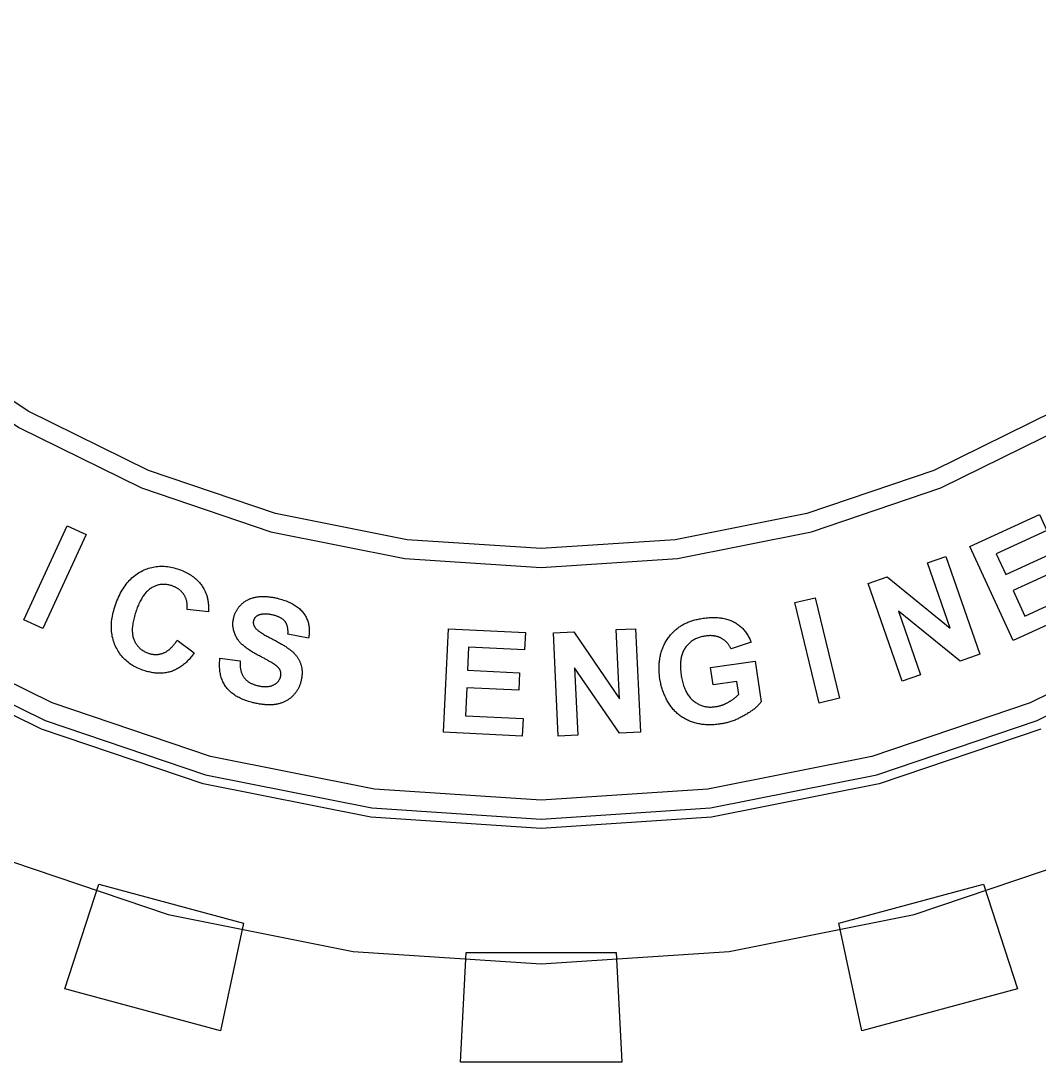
# Model space of a CAD drawing. Header units: millimetres. Extents: x 0.3 to 29.7, y 0.3 to 29.7.
# Drawn here: x 10.04 to 19.75, y 0.32 to 10.25 of the extents above; entities that cross this region are included whole.
import ezdxf

# ---------------------------------------------------------------- set-up
doc = ezdxf.new("R2010")
doc.units = ezdxf.units.MM

msp = doc.modelspace()

# ---------------------------------------------------------------- linework, layer by layer
at = {"layer": 'SILKSCREEN'}
for points in [[(19.7644, 3.4977), (18.2223, 2.9742), (16.6251, 2.6565), (15, 2.55), (13.3749, 2.6565), (11.7777, 2.9742), (10.2356, 3.4977), (8.775, 4.218), (7.4209, 5.1228), (6.1965, 6.1965), (5.1228, 7.4209), (4.218, 8.775), (3.4977, 10.2356), (2.9742, 11.7777)], [(1.7282, 11.4438), (2.3059, 9.7419), (3.1008, 8.13), (4.0993, 6.6356), (5.2844, 5.2844), (6.6356, 4.0993), (8.13, 3.1008), (9.7419, 2.3059), (11.4438, 1.7282), (13.2066, 1.3775), (15, 1.26), (16.7934, 1.3775), (18.5562, 1.7282), (20.2581, 2.3059)], [(19.89, 6.5303), (18.7426, 5.9645), (17.5313, 5.5532), (16.2765, 5.3037), (15, 5.22), (13.7235, 5.3037), (12.4687, 5.5532), (11.2574, 5.9645), (10.11, 6.5303), (9.0463, 7.241), (8.0845, 8.0845), (7.241, 9.0463), (6.5303, 10.11), (5.9645, 11.2574)], [(5.7982, 11.1885), (6.3744, 10.02), (7.0982, 8.9367), (7.9572, 7.9572), (8.9367, 7.0982), (10.02, 6.3744), (11.1885, 5.7982), (12.4222, 5.3794), (13.7, 5.1252), (15, 5.04), (16.3, 5.1252), (17.5778, 5.3794), (18.8115, 5.7982), (19.98, 6.3744)], [(21.09, 4.4518), (19.6611, 3.7471), (18.1524, 3.235), (16.5898, 2.9242), (15, 2.82), (13.4102, 2.9242), (11.8476, 3.235), (10.3389, 3.7471), (8.91, 4.4518), (7.5853, 5.337), (6.3874, 6.3874), (5.337, 7.5853), (4.4518, 8.91), (3.7471, 10.3389)], [(3.5808, 10.27), (4.2959, 8.82), (5.1942, 7.4757), (6.2602, 6.2602), (7.4757, 5.1942), (8.82, 4.2959), (10.27, 3.5808), (11.801, 3.0612), (13.3867, 2.7457), (15, 2.64), (16.6133, 2.7457), (18.199, 3.0612), (19.73, 3.5808), (21.18, 4.2959)]]:
    msp.add_lwpolyline(points, dxfattribs=at)
for points in [[(20.1825, 4.6557), (19.5003, 4.341), (19.0866, 5.238), (19.7517, 5.5449), (19.8219, 5.3931), (19.3377, 5.1699), (19.4295, 4.971), (19.8798, 5.1786), (19.9494, 5.0274), (19.4991, 4.8198), (19.6116, 4.5756), (20.1129, 4.8066), (20.1825, 4.6557)], [(10.2492, 4.4565), (10.068, 4.5402), (10.4817, 5.4372), (10.6629, 5.3538), (10.2492, 4.4565)], [(18.6174, 4.0146), (18.4425, 3.9534), (18.117, 4.8861), (18.3, 4.95), (18.8994, 4.4604), (18.6819, 5.0832), (18.8568, 5.1444), (19.1823, 4.2117), (18.9936, 4.1457), (18.4053, 4.6227), (18.6174, 4.0146)], [(11.5308, 4.3473), (11.6931, 4.2258), (11.6851, 4.2145), (11.6771, 4.2035), (11.6689, 4.1928), (11.6606, 4.1825), (11.6522, 4.1726), (11.6438, 4.1629), (11.6352, 4.1536), (11.6265, 4.1447), (11.6178, 4.1361), (11.6089, 4.1278), (11.5999, 4.1199), (11.5909, 4.1123), (11.5817, 4.1051), (11.5725, 4.0982), (11.5631, 4.0916), (11.5536, 4.0854), (11.5441, 4.0795), (11.5344, 4.074), (11.5247, 4.0688), (11.5148, 4.0639), (11.5049, 4.0594), (11.4948, 4.0552), (11.4847, 4.0514), (11.4744, 4.0479), (11.4641, 4.0447), (11.4536, 4.0418), (11.4431, 4.0393), (11.4325, 4.0371), (11.4218, 4.0352), (11.4109, 4.0336), (11.4001, 4.0323), (11.3891, 4.0314), (11.378, 4.0308), (11.3668, 4.0305), (11.3556, 4.0305), (11.3442, 4.0309), (11.3328, 4.0315), (11.3212, 4.0325), (11.3096, 4.0339), (11.2979, 4.0355), (11.2861, 4.0375), (11.2742, 4.0397), (11.2622, 4.0423), (11.2501, 4.0453), (11.2379, 4.0485), (11.2256, 4.0521), (11.2133, 4.056), (11.2008, 4.0602), (11.1855, 4.0658), (11.1706, 4.0717), (11.156, 4.078), (11.1419, 4.0847), (11.1281, 4.0917), (11.1147, 4.0991), (11.1017, 4.1068), (11.0891, 4.1149), (11.0769, 4.1234), (11.0651, 4.1322), (11.0536, 4.1414), (11.0426, 4.1509), (11.0319, 4.1609), (11.0216, 4.1711), (11.0117, 4.1817), (11.0021, 4.1927), (10.993, 4.2041), (10.9842, 4.2158), (10.9759, 4.2279), (10.9679, 4.2403), (10.9603, 4.2531), (10.9531, 4.2662), (10.9462, 4.2797), (10.9398, 4.2936), (10.9338, 4.3078), (10.9283, 4.3221), (10.9234, 4.3366), (10.9189, 4.3513), (10.915, 4.3662), (10.9117, 4.3812), (10.9088, 4.3965), (10.9065, 4.4119), (10.9047, 4.4274), (10.9035, 4.4432), (10.9027, 4.4591), (10.9025, 4.4752), (10.9029, 4.4915), (10.9037, 4.508), (10.9051, 4.5246), (10.907, 4.5415), (10.9094, 4.5585), (10.9124, 4.5756), (10.9159, 4.593), (10.9199, 4.6105), (10.9245, 4.6282), (10.9296, 4.6461), (10.9352, 4.6642), (10.9413, 4.6824), (10.9482, 4.7015), (10.9554, 4.7202), (10.9629, 4.7383), (10.9707, 4.7559), (10.9788, 4.7731), (10.9872, 4.7897), (10.9959, 4.8058), (11.0048, 4.8214), (11.0141, 4.8365), (11.0236, 4.8511), (11.0335, 4.8652), (11.0436, 4.8788), (11.054, 4.8918), (11.0647, 4.9044), (11.0757, 4.9164), (11.087, 4.928), (11.0986, 4.939), (11.1105, 4.9496), (11.1227, 4.9596), (11.1351, 4.9691), (11.1479, 4.9782), (11.1609, 4.9867), (11.1743, 4.9947), (11.1879, 5.0022), (11.2017, 5.0092), (11.2156, 5.0156), (11.2296, 5.0215), (11.2438, 5.0268), (11.258, 5.0316), (11.2723, 5.0359), (11.2868, 5.0396), (11.3013, 5.0428), (11.316, 5.0454), (11.3308, 5.0475), (11.3456, 5.0491), (11.3606, 5.0501), (11.3757, 5.0506), (11.3909, 5.0506), (11.4062, 5.05), (11.4216, 5.0489), (11.4372, 5.0472), (11.4528, 5.045), (11.4685, 5.0423), (11.4844, 5.039), (11.5003, 5.0352), (11.5164, 5.0308), (11.5325, 5.0259), (11.5488, 5.0205), (11.5629, 5.0154), (11.5767, 5.01), (11.5901, 5.0043), (11.6031, 4.9984), (11.6158, 4.9922), (11.6282, 4.9857), (11.6402, 4.979), (11.6519, 4.972), (11.6632, 4.9647), (11.6742, 4.9571), (11.6848, 4.9493), (11.6951, 4.9412), (11.7051, 4.9328), (11.7147, 4.9241), (11.7239, 4.9152), (11.7328, 4.906), (11.7414, 4.8965), (11.7496, 4.8867), (11.7574, 4.8767), (11.7649, 4.8664), (11.7721, 4.8558), (11.7789, 4.845), (11.7854, 4.8339), (11.7915, 4.8225), (11.795, 4.8156), (11.7983, 4.8085), (11.8014, 4.8013), (11.8044, 4.794), (11.8072, 4.7865), (11.8098, 4.7788), (11.8123, 4.7711), (11.8145, 4.7632), (11.8166, 4.7551), (11.8186, 4.7469), (11.8203, 4.7386), (11.8219, 4.7301), (11.8233, 4.7215), (11.8245, 4.7127), (11.8256, 4.7038), (11.8264, 4.6948), (11.8271, 4.6856), (11.8277, 4.6762), (11.828, 4.6668), (11.8282, 4.6572), (11.8282, 4.6474), (11.8281, 4.6375), (11.8277, 4.6275), (11.8272, 4.6173), (11.625, 4.6377), (11.6257, 4.6442), (11.6262, 4.6506), (11.6265, 4.657), (11.6267, 4.6633), (11.6267, 4.6695), (11.6266, 4.6757), (11.6263, 4.6818), (11.6258, 4.6879), (11.6252, 4.6939), (11.6244, 4.6998), (11.6234, 4.7057), (11.6223, 4.7115), (11.621, 4.7172), (11.6196, 4.7229), (11.618, 4.7285), (11.6162, 4.7341), (11.6143, 4.7396), (11.6122, 4.745), (11.6099, 4.7504), (11.6075, 4.7557), (11.6049, 4.7609), (11.6022, 4.7661), (11.5993, 4.7712), (11.5962, 4.7763), (11.593, 4.7813), (11.5896, 4.7862), (11.5862, 4.7909), (11.5826, 4.7955), (11.5788, 4.8001), (11.575, 4.8044), (11.571, 4.8087), (11.5668, 4.8129), (11.5626, 4.8169), (11.5582, 4.8208), (11.5537, 4.8246), (11.549, 4.8283), (11.5442, 4.8318), (11.5393, 4.8353), (11.5343, 4.8386), (11.5291, 4.8418), (11.5238, 4.8448), (11.5184, 4.8478), (11.5128, 4.8506), (11.5072, 4.8533), (11.5013, 4.8559), (11.4954, 4.8584), (11.4893, 4.8608), (11.4831, 4.863), (11.4745, 4.8659), (11.4659, 4.8684), (11.4574, 4.8707), (11.449, 4.8726), (11.4405, 4.8743), (11.4322, 4.8756), (11.4238, 4.8767), (11.4155, 4.8774), (11.4073, 4.8778), (11.3991, 4.8779), (11.3909, 4.8777), (11.3828, 4.8772), (11.3748, 4.8764), (11.3667, 4.8753), (11.3588, 4.8739), (11.3508, 4.8722), (11.3429, 4.8702), (11.3351, 4.8678), (11.3273, 4.8652), (11.3196, 4.8622), (11.3119, 4.859), (11.3042, 4.8554), (11.2966, 4.8516), (11.289, 4.8474), (11.2815, 4.8429), (11.2741, 4.838), (11.2669, 4.8326), (11.2597, 4.8269), (11.2527, 4.8208), (11.2457, 4.8143), (11.2389, 4.8074), (11.2322, 4.8), (11.2256, 4.7923), (11.2191, 4.7842), (11.2128, 4.7757), (11.2065, 4.7668), (11.2004, 4.7575), (11.1943, 4.7478), (11.1884, 4.7376), (11.1826, 4.7271), (11.1769, 4.7162), (11.1713, 4.7049), (11.1659, 4.6932), (11.1605, 4.6811), (11.1553, 4.6686), (11.1501, 4.6557), (11.1451, 4.6424), (11.1402, 4.6287), (11.1352, 4.6141), (11.1306, 4.5998), (11.1263, 4.5858), (11.1224, 4.572), (11.1188, 4.5585), (11.1155, 4.5453), (11.1126, 4.5324), (11.11, 4.5197), (11.1078, 4.5073), (11.1059, 4.4952), (11.1044, 4.4834), (11.1032, 4.4718), (11.1024, 4.4605), (11.1019, 4.4495), (11.1017, 4.4388), (11.1019, 4.4283), (11.1025, 4.4181), (11.1034, 4.4082), (11.1046, 4.3986), (11.1062, 4.3892), (11.1081, 4.3801), (11.1103, 4.3713), (11.1129, 4.3628), (11.1159, 4.3545), (11.1191, 4.3465), (11.1225, 4.3387), (11.1262, 4.3312), (11.1301, 4.3238), (11.1342, 4.3167), (11.1385, 4.3098), (11.1431, 4.3031), (11.1479, 4.2966), (11.1529, 4.2903), (11.1581, 4.2842), (11.1636, 4.2784), (11.1693, 4.2727), (11.1752, 4.2673), (11.1813, 4.2621), (11.1877, 4.2571), (11.1943, 4.2524), (11.2011, 4.2478), (11.2081, 4.2435), (11.2154, 4.2393), (11.2229, 4.2354), (11.2306, 4.2317), (11.2386, 4.2282), (11.2467, 4.225), (11.2551, 4.2219), (11.2613, 4.2198), (11.2676, 4.2179), (11.2738, 4.2162), (11.28, 4.2146), (11.2862, 4.2133), (11.2923, 4.2121), (11.2985, 4.2112), (11.3046, 4.2104), (11.3108, 4.2099), (11.3169, 4.2095), (11.323, 4.2093), (11.329, 4.2093), (11.3351, 4.2095), (11.3412, 4.2099), (11.3472, 4.2105), (11.3532, 4.2112), (11.3592, 4.2122), (11.3652, 4.2133), (11.3712, 4.2147), (11.3772, 4.2162), (11.3831, 4.218), (11.3891, 4.2199), (11.395, 4.222), (11.4009, 4.2243), (11.4068, 4.2268), (11.4126, 4.2296), (11.4184, 4.2325), (11.4241, 4.2357), (11.4298, 4.2391), (11.4355, 4.2428), (11.4411, 4.2467), (11.4467, 4.2508), (11.4522, 4.2551), (11.4577, 4.2597), (11.4632, 4.2644), (11.4686, 4.2694), (11.474, 4.2747), (11.4794, 4.2802), (11.4847, 4.2858), (11.49, 4.2918), (11.4952, 4.2979), (11.5004, 4.3043), (11.5056, 4.3109), (11.5107, 4.3177), (11.5158, 4.3248), (11.5208, 4.3321), (11.5258, 4.3396), (11.5308, 4.3473)], [(11.9379, 4.1754), (12.1308, 4.1478), (12.1304, 4.1396), (12.1301, 4.1315), (12.13, 4.1236), (12.13, 4.1159), (12.1302, 4.1083), (12.1306, 4.1008), (12.1312, 4.0935), (12.1319, 4.0863), (12.1327, 4.0793), (12.1338, 4.0724), (12.135, 4.0657), (12.1363, 4.0591), (12.1379, 4.0526), (12.1396, 4.0463), (12.1414, 4.0402), (12.1435, 4.0342), (12.1457, 4.0283), (12.148, 4.0226), (12.1505, 4.0171), (12.1532, 4.0117), (12.1561, 4.0064), (12.1591, 4.0013), (12.1623, 3.9963), (12.1656, 3.9915), (12.1691, 3.9868), (12.1728, 3.9822), (12.1767, 3.9777), (12.1807, 3.9734), (12.1849, 3.9692), (12.1892, 3.9651), (12.1937, 3.9611), (12.1984, 3.9573), (12.2032, 3.9535), (12.2082, 3.9499), (12.2134, 3.9465), (12.2187, 3.9431), (12.2242, 3.9399), (12.2298, 3.9368), (12.2356, 3.9338), (12.2416, 3.931), (12.2477, 3.9282), (12.254, 3.9256), (12.2605, 3.9231), (12.2671, 3.9208), (12.2739, 3.9186), (12.2808, 3.9164), (12.2879, 3.9145), (12.2952, 3.9126), (12.3029, 3.9108), (12.3105, 3.9091), (12.318, 3.9076), (12.3254, 3.9063), (12.3326, 3.9052), (12.3397, 3.9043), (12.3467, 3.9035), (12.3536, 3.9029), (12.3603, 3.9025), (12.3669, 3.9023), (12.3734, 3.9022), (12.3797, 3.9023), (12.3859, 3.9026), (12.392, 3.9031), (12.398, 3.9038), (12.4039, 3.9046), (12.4096, 3.9056), (12.4152, 3.9068), (12.4206, 3.9082), (12.426, 3.9097), (12.4312, 3.9115), (12.4363, 3.9134), (12.4413, 3.9154), (12.4461, 3.9177), (12.4508, 3.9201), (12.4553, 3.9225), (12.4597, 3.9251), (12.4639, 3.9277), (12.4679, 3.9304), (12.4718, 3.9332), (12.4756, 3.9361), (12.4792, 3.9391), (12.4826, 3.9422), (12.4859, 3.9453), (12.4891, 3.9486), (12.4921, 3.9519), (12.4949, 3.9553), (12.4976, 3.9588), (12.5001, 3.9624), (12.5025, 3.9661), (12.5047, 3.9699), (12.5068, 3.9737), (12.5087, 3.9777), (12.5105, 3.9817), (12.5121, 3.9858), (12.5135, 3.99), (12.5148, 3.9943), (12.516, 3.9987), (12.5167, 4.0015), (12.5172, 4.0043), (12.5177, 4.0071), (12.5182, 4.0099), (12.5185, 4.0126), (12.5188, 4.0153), (12.519, 4.018), (12.5191, 4.0207), (12.5191, 4.0234), (12.5191, 4.0261), (12.519, 4.0287), (12.5188, 4.0313), (12.5185, 4.0339), (12.5181, 4.0365), (12.5177, 4.0391), (12.5172, 4.0416), (12.5166, 4.0442), (12.5159, 4.0467), (12.5152, 4.0492), (12.5144, 4.0517), (12.5135, 4.0541), (12.5125, 4.0566), (12.5114, 4.059), (12.5103, 4.0614), (12.5091, 4.0638), (12.5077, 4.0662), (12.5063, 4.0686), (12.5047, 4.071), (12.5031, 4.0734), (12.5013, 4.0759), (12.4994, 4.0783), (12.4974, 4.0807), (12.4953, 4.0831), (12.4931, 4.0856), (12.4908, 4.088), (12.4884, 4.0904), (12.4859, 4.0929), (12.4832, 4.0953), (12.4805, 4.0978), (12.4776, 4.1002), (12.4747, 4.1027), (12.4716, 4.1051), (12.4684, 4.1076), (12.4651, 4.11), (12.4617, 4.1125), (12.4582, 4.115), (12.4546, 4.1174), (12.4509, 4.1199), (12.4482, 4.1216), (12.4451, 4.1235), (12.4418, 4.1255), (12.4382, 4.1277), (12.4343, 4.13), (12.4301, 4.1324), (12.4257, 4.135), (12.4209, 4.1377), (12.4159, 4.1406), (12.4106, 4.1436), (12.405, 4.1467), (12.3991, 4.15), (12.3929, 4.1534), (12.3864, 4.1569), (12.3797, 4.1606), (12.3726, 4.1644), (12.3653, 4.1684), (12.3577, 4.1725), (12.3498, 4.1767), (12.3416, 4.1811), (12.3331, 4.1856), (12.3244, 4.1903), (12.3153, 4.1951), (12.306, 4.2), (12.294, 4.2064), (12.2823, 4.2127), (12.2709, 4.219), (12.2599, 4.2254), (12.2492, 4.2317), (12.2389, 4.2379), (12.2289, 4.2442), (12.2192, 4.2505), (12.2099, 4.2567), (12.2009, 4.2629), (12.1922, 4.2691), (12.1839, 4.2753), (12.1759, 4.2815), (12.1683, 4.2876), (12.161, 4.2938), (12.154, 4.2999), (12.1474, 4.306), (12.1411, 4.3121), (12.1351, 4.3181), (12.1295, 4.3242), (12.1242, 4.3302), (12.1193, 4.3362), (12.1147, 4.3422), (12.1104, 4.3482), (12.1048, 4.3566), (12.0996, 4.3651), (12.0947, 4.3736), (12.0901, 4.3822), (12.0859, 4.3908), (12.082, 4.3994), (12.0784, 4.4081), (12.0752, 4.4169), (12.0723, 4.4257), (12.0697, 4.4345), (12.0675, 4.4434), (12.0656, 4.4523), (12.0641, 4.4613), (12.0629, 4.4703), (12.062, 4.4794), (12.0615, 4.4885), (12.0613, 4.4976), (12.0614, 4.5068), (12.0619, 4.5161), (12.0627, 4.5254), (12.0638, 4.5347), (12.0653, 4.5441), (12.0671, 4.5535), (12.0693, 4.563), (12.0709, 4.5691), (12.0726, 4.5751), (12.0744, 4.581), (12.0764, 4.5869), (12.0785, 4.5927), (12.0808, 4.5984), (12.0831, 4.604), (12.0857, 4.6096), (12.0883, 4.6152), (12.0911, 4.6206), (12.0941, 4.626), (12.0971, 4.6313), (12.1003, 4.6366), (12.1037, 4.6418), (12.1072, 4.6469), (12.1108, 4.6519), (12.1145, 4.6569), (12.1184, 4.6618), (12.1224, 4.6667), (12.1266, 4.6715), (12.1309, 4.6762), (12.1353, 4.6808), (12.1399, 4.6854), (12.1446, 4.6899), (12.1494, 4.6943), (12.1543, 4.6986), (12.1593, 4.7027), (12.1644, 4.7067), (12.1696, 4.7106), (12.1749, 4.7143), (12.1804, 4.7179), (12.1859, 4.7213), (12.1915, 4.7246), (12.1972, 4.7278), (12.203, 4.7308), (12.2089, 4.7337), (12.215, 4.7365), (12.2211, 4.7391), (12.2273, 4.7416), (12.2337, 4.7439), (12.2401, 4.7461), (12.2466, 4.7482), (12.2533, 4.7501), (12.26, 4.7519), (12.2669, 4.7536), (12.2738, 4.7551), (12.2809, 4.7565), (12.288, 4.7577), (12.2952, 4.7588), (12.3026, 4.7598), (12.31, 4.7607), (12.3175, 4.7613), (12.3251, 4.7619), (12.3327, 4.7623), (12.3405, 4.7626), (12.3483, 4.7627), (12.3562, 4.7627), (12.3642, 4.7625), (12.3723, 4.7622), (12.3805, 4.7618), (12.3887, 4.7612), (12.3971, 4.7604), (12.4055, 4.7595), (12.414, 4.7585), (12.4226, 4.7573), (12.4313, 4.756), (12.44, 4.7546), (12.4489, 4.7529), (12.4578, 4.7512), (12.4668, 4.7493), (12.4759, 4.7473), (12.4851, 4.7451), (12.5, 4.7413), (12.5144, 4.7373), (12.5286, 4.7331), (12.5423, 4.7287), (12.5556, 4.7241), (12.5686, 4.7193), (12.5812, 4.7144), (12.5934, 4.7092), (12.6053, 4.7038), (12.6167, 4.6982), (12.6278, 4.6924), (12.6385, 4.6865), (12.6489, 4.6803), (12.6588, 4.6739), (12.6684, 4.6673), (12.6776, 4.6606), (12.6865, 4.6536), (12.6949, 4.6464), (12.703, 4.6391), (12.7107, 4.6315), (12.718, 4.6238), (12.7249, 4.6158), (12.7315, 4.6077), (12.7377, 4.5993), (12.7435, 4.5908), (12.749, 4.5821), (12.7541, 4.5734), (12.7589, 4.5645), (12.7634, 4.5556), (12.7675, 4.5465), (12.7712, 4.5373), (12.7746, 4.528), (12.7777, 4.5186), (12.7804, 4.5091), (12.7827, 4.4995), (12.7847, 4.4897), (12.7864, 4.4799), (12.7877, 4.4699), (12.7887, 4.4599), (12.7893, 4.4497), (12.7896, 4.4394), (12.7895, 4.429), (12.7891, 4.4185), (12.7883, 4.4079), (12.7872, 4.3972), (12.7858, 4.3864), (12.784, 4.3754), (12.7818, 4.3644), (12.5859, 4.4034), (12.5863, 4.4097), (12.5866, 4.416), (12.5867, 4.4221), (12.5867, 4.428), (12.5866, 4.4339), (12.5863, 4.4397), (12.5859, 4.4453), (12.5854, 4.4508), (12.5847, 4.4562), (12.5839, 4.4615), (12.583, 4.4666), (12.5819, 4.4717), (12.5807, 4.4766), (12.5794, 4.4814), (12.5779, 4.486), (12.5763, 4.4906), (12.5746, 4.495), (12.5727, 4.4994), (12.5707, 4.5036), (12.5685, 4.5076), (12.5662, 4.5116), (12.5638, 4.5155), (12.5613, 4.5192), (12.5586, 4.5228), (12.5558, 4.5263), (12.5528, 4.5297), (12.5496, 4.533), (12.5463, 4.5363), (12.5427, 4.5395), (12.5391, 4.5426), (12.5352, 4.5456), (12.5312, 4.5485), (12.527, 4.5514), (12.5227, 4.5542), (12.5181, 4.5569), (12.5134, 4.5596), (12.5086, 4.5621), (12.5036, 4.5646), (12.4984, 4.567), (12.493, 4.5693), (12.4875, 4.5716), (12.4818, 4.5738), (12.4759, 4.5759), (12.4699, 4.5779), (12.4636, 4.5798), (12.4573, 4.5817), (12.4507, 4.5835), (12.444, 4.5852), (12.437, 4.5868), (12.4301, 4.5883), (12.4233, 4.5897), (12.4166, 4.5909), (12.41, 4.5919), (12.4035, 4.5928), (12.3971, 4.5935), (12.3908, 4.5941), (12.3846, 4.5946), (12.3784, 4.5948), (12.3724, 4.595), (12.3665, 4.5949), (12.3607, 4.5948), (12.355, 4.5944), (12.3494, 4.594), (12.3439, 4.5933), (12.3384, 4.5925), (12.3331, 4.5916), (12.3279, 4.5905), (12.3228, 4.5893), (12.3178, 4.5879), (12.3128, 4.5863), (12.308, 4.5846), (12.3033, 4.5828), (12.3003, 4.5815), (12.2974, 4.5802), (12.2946, 4.5788), (12.2919, 4.5773), (12.2893, 4.5757), (12.2868, 4.574), (12.2844, 4.5723), (12.2821, 4.5705), (12.2799, 4.5686), (12.2777, 4.5666), (12.2757, 4.5645), (12.2737, 4.5624), (12.2719, 4.5602), (12.2701, 4.5579), (12.2685, 4.5555), (12.2669, 4.5531), (12.2654, 4.5505), (12.264, 4.5479), (12.2627, 4.5452), (12.2615, 4.5425), (12.2604, 4.5396), (12.2594, 4.5367), (12.2585, 4.5337), (12.2577, 4.5306), (12.2571, 4.5278), (12.2566, 4.525), (12.2562, 4.5222), (12.2559, 4.5194), (12.2557, 4.5166), (12.2556, 4.5138), (12.2556, 4.5111), (12.2557, 4.5083), (12.256, 4.5056), (12.2563, 4.5028), (12.2568, 4.5001), (12.2573, 4.4974), (12.258, 4.4947), (12.2588, 4.492), (12.2596, 4.4893), (12.2606, 4.4866), (12.2617, 4.4839), (12.2629, 4.4813), (12.2642, 4.4786), (12.2657, 4.476), (12.2672, 4.4733), (12.2688, 4.4707), (12.2706, 4.4681), (12.2724, 4.4655), (12.275, 4.4621), (12.278, 4.4587), (12.2813, 4.4551), (12.285, 4.4514), (12.289, 4.4477), (12.2935, 4.4438), (12.2982, 4.4399), (12.3034, 4.4358), (12.3089, 4.4317), (12.3147, 4.4274), (12.3209, 4.4231), (12.3275, 4.4186), (12.3345, 4.4141), (12.3418, 4.4095), (12.3494, 4.4047), (12.3575, 4.3999), (12.3659, 4.395), (12.3746, 4.39), (12.3837, 4.3848), (12.3932, 4.3796), (12.403, 4.3743), (12.4132, 4.3689), (12.4238, 4.3634), (12.4347, 4.3578), (12.4457, 4.3522), (12.4564, 4.3466), (12.4668, 4.341), (12.477, 4.3355), (12.487, 4.3301), (12.4967, 4.3247), (12.5061, 4.3194), (12.5153, 4.3142), (12.5242, 4.309), (12.5328, 4.3038), (12.5412, 4.2987), (12.5494, 4.2937), (12.5573, 4.2887), (12.5649, 4.2838), (12.5723, 4.2789), (12.5794, 4.2741), (12.5862, 4.2693), (12.5928, 4.2646), (12.5992, 4.2599), (12.6052, 4.2553), (12.6111, 4.2508), (12.6166, 4.2463), (12.6219, 4.2419), (12.627, 4.2375), (12.6318, 4.2331), (12.6366, 4.2287), (12.6411, 4.2241), (12.6456, 4.2196), (12.65, 4.2149), (12.6542, 4.2102), (12.6583, 4.2054), (12.6623, 4.2006), (12.6661, 4.1957), (12.6699, 4.1907), (12.6735, 4.1856), (12.6769, 4.1805), (12.6803, 4.1753), (12.6836, 4.1701), (12.6867, 4.1648), (12.6897, 4.1594), (12.6925, 4.1539), (12.6953, 4.1484), (12.6979, 4.1428), (12.7004, 4.1372), (12.7028, 4.1315), (12.7051, 4.1257), (12.7072, 4.1198), (12.7092, 4.1139), (12.711, 4.1079), (12.7127, 4.1019), (12.7143, 4.0958), (12.7156, 4.0896), (12.7169, 4.0834), (12.7179, 4.0771), (12.7188, 4.0707), (12.7196, 4.0643), (12.7202, 4.0578), (12.7206, 4.0512), (12.7209, 4.0446), (12.721, 4.0379), (12.7209, 4.0311), (12.7207, 4.0242), (12.7204, 4.0173), (12.7199, 4.0103), (12.7192, 4.0032), (12.7184, 3.9961), (12.7174, 3.9889), (12.7162, 3.9817), (12.7149, 3.9743), (12.7135, 3.9669), (12.7119, 3.9594), (12.7101, 3.9519), (12.7083, 3.9451), (12.7064, 3.9383), (12.7043, 3.9316), (12.7021, 3.925), (12.6997, 3.9185), (12.6972, 3.912), (12.6946, 3.9056), (12.6917, 3.8993), (12.6888, 3.8931), (12.6857, 3.8869), (12.6824, 3.8808), (12.679, 3.8748), (12.6754, 3.8689), (12.6717, 3.863), (12.6678, 3.8572), (12.6638, 3.8515), (12.6597, 3.8459), (12.6554, 3.8403), (12.6509, 3.8348), (12.6463, 3.8294), (12.6416, 3.8241), (12.6367, 3.8188), (12.6316, 3.8136), (12.6264, 3.8085), (12.6211, 3.8035), (12.6156, 3.7987), (12.6101, 3.7941), (12.6044, 3.7896), (12.5987, 3.7852), (12.5928, 3.7811), (12.5869, 3.7771), (12.5808, 3.7732), (12.5747, 3.7695), (12.5685, 3.766), (12.5621, 3.7626), (12.5557, 3.7594), (12.5491, 3.7563), (12.5425, 3.7534), (12.5358, 3.7507), (12.5289, 3.7481), (12.522, 3.7457), (12.515, 3.7434), (12.5078, 3.7413), (12.5006, 3.7394), (12.4933, 3.7376), (12.4859, 3.736), (12.4783, 3.7345), (12.4707, 3.7332), (12.4629, 3.7321), (12.4551, 3.7311), (12.4471, 3.7303), (12.439, 3.7296), (12.4308, 3.7292), (12.4225, 3.7288), (12.414, 3.7286), (12.4055, 3.7286), (12.3968, 3.7287), (12.388, 3.729), (12.3791, 3.7295), (12.3701, 3.7301), (12.361, 3.7308), (12.3518, 3.7317), (12.3424, 3.7328), (12.333, 3.734), (12.3234, 3.7354), (12.3137, 3.7369), (12.3039, 3.7386), (12.294, 3.7404), (12.284, 3.7425), (12.2738, 3.7446), (12.2636, 3.7469), (12.2532, 3.7494), (12.2382, 3.7532), (12.2236, 3.7572), (12.2094, 3.7615), (12.1955, 3.766), (12.182, 3.7707), (12.1688, 3.7756), (12.1561, 3.7807), (12.1436, 3.7861), (12.1316, 3.7916), (12.1199, 3.7974), (12.1085, 3.8035), (12.0976, 3.8097), (12.087, 3.8162), (12.0767, 3.8228), (12.0668, 3.8297), (12.0573, 3.8369), (12.0482, 3.8442), (12.0394, 3.8518), (12.031, 3.8596), (12.0229, 3.8676), (12.0152, 3.8758), (12.0079, 3.8842), (12.0009, 3.8929), (11.9943, 3.9018), (11.9881, 3.9109), (11.9822, 3.9202), (11.9766, 3.9297), (11.9714, 3.9394), (11.9665, 3.9493), (11.962, 3.9594), (11.9578, 3.9697), (11.9539, 3.9802), (11.9504, 3.9909), (11.9472, 4.0018), (11.9443, 4.0129), (11.9418, 4.0242), (11.9396, 4.0357), (11.9378, 4.0474), (11.9363, 4.0593), (11.9351, 4.0714), (11.9343, 4.0837), (11.9338, 4.0962), (11.9336, 4.1089), (11.9338, 4.1218), (11.9343, 4.1349), (11.9352, 4.1482), (11.9364, 4.1617), (11.9379, 4.1754)], [(17.8455, 3.7911), (17.6517, 3.7437), (17.4168, 4.7034), (17.6106, 4.7508), (17.8455, 3.7911)], [(16.8651, 3.9525), (16.6389, 3.9198), (16.6149, 4.0845), (17.0406, 4.1463), (17.097, 3.7566), (17.0924, 3.7509), (17.0877, 3.7451), (17.0827, 3.7394), (17.0776, 3.7338), (17.0722, 3.7281), (17.0667, 3.7225), (17.0609, 3.7169), (17.055, 3.7113), (17.0488, 3.7057), (17.0425, 3.7002), (17.0359, 3.6947), (17.0292, 3.6892), (17.0222, 3.6837), (17.0151, 3.6782), (17.0077, 3.6728), (17.0002, 3.6674), (16.9924, 3.662), (16.9845, 3.6566), (16.9764, 3.6513), (16.968, 3.646), (16.9594, 3.6407), (16.9507, 3.6354), (16.9417, 3.6301), (16.9326, 3.6249), (16.9233, 3.6198), (16.914, 3.6148), (16.9047, 3.6099), (16.8953, 3.6053), (16.8859, 3.6007), (16.8765, 3.5964), (16.867, 3.5922), (16.8575, 3.5881), (16.848, 3.5842), (16.8384, 3.5805), (16.8288, 3.5769), (16.8191, 3.5735), (16.8094, 3.5703), (16.7997, 3.5672), (16.79, 3.5642), (16.7802, 3.5614), (16.7704, 3.5588), (16.7605, 3.5563), (16.7506, 3.554), (16.7407, 3.5519), (16.7308, 3.5499), (16.7208, 3.548), (16.7108, 3.5463), (16.7007, 3.5448), (16.688, 3.5431), (16.6754, 3.5416), (16.6628, 3.5403), (16.6504, 3.5393), (16.6381, 3.5386), (16.6259, 3.5381), (16.6138, 3.5378), (16.6018, 3.5378), (16.5899, 3.538), (16.5782, 3.5384), (16.5665, 3.5391), (16.5549, 3.5401), (16.5434, 3.5413), (16.5321, 3.5427), (16.5208, 3.5444), (16.5096, 3.5463), (16.4986, 3.5484), (16.4876, 3.5508), (16.4768, 3.5535), (16.466, 3.5563), (16.4554, 3.5595), (16.4449, 3.5628), (16.4344, 3.5664), (16.4241, 3.5703), (16.4139, 3.5744), (16.4039, 3.5787), (16.394, 3.5832), (16.3844, 3.588), (16.3748, 3.5929), (16.3655, 3.5981), (16.3563, 3.6036), (16.3473, 3.6092), (16.3385, 3.6151), (16.3298, 3.6211), (16.3213, 3.6274), (16.313, 3.634), (16.3048, 3.6407), (16.2968, 3.6477), (16.289, 3.6549), (16.2813, 3.6623), (16.2738, 3.6699), (16.2665, 3.6778), (16.2593, 3.6859), (16.2523, 3.6942), (16.2455, 3.7027), (16.2389, 3.7114), (16.2324, 3.7204), (16.2261, 3.7296), (16.22, 3.7389), (16.214, 3.7484), (16.2083, 3.7579), (16.2027, 3.7675), (16.1973, 3.7773), (16.1921, 3.7871), (16.1871, 3.797), (16.1823, 3.8071), (16.1777, 3.8172), (16.1733, 3.8275), (16.169, 3.8378), (16.165, 3.8483), (16.1611, 3.8588), (16.1574, 3.8695), (16.1539, 3.8802), (16.1506, 3.8911), (16.1475, 3.902), (16.1446, 3.9131), (16.1419, 3.9243), (16.1393, 3.9355), (16.1369, 3.9469), (16.1348, 3.9584), (16.1328, 3.9699), (16.131, 3.9816), (16.1293, 3.9943), (16.1278, 4.0069), (16.1265, 4.0194), (16.1255, 4.0318), (16.1247, 4.0442), (16.1242, 4.0564), (16.1239, 4.0686), (16.1239, 4.0807), (16.1241, 4.0927), (16.1245, 4.1046), (16.1251, 4.1164), (16.1261, 4.1282), (16.1272, 4.1398), (16.1286, 4.1514), (16.1302, 4.1629), (16.1321, 4.1743), (16.1342, 4.1856), (16.1365, 4.1968), (16.1391, 4.208), (16.1419, 4.219), (16.145, 4.23), (16.1483, 4.2409), (16.1518, 4.2517), (16.1556, 4.2624), (16.1596, 4.273), (16.1639, 4.2834), (16.1683, 4.2936), (16.1731, 4.3037), (16.178, 4.3136), (16.1832, 4.3234), (16.1886, 4.333), (16.1943, 4.3424), (16.2002, 4.3517), (16.2063, 4.3608), (16.2126, 4.3698), (16.2192, 4.3786), (16.226, 4.3872), (16.2331, 4.3957), (16.2403, 4.404), (16.2479, 4.4121), (16.2556, 4.4201), (16.2636, 4.4279), (16.2718, 4.4356), (16.2803, 4.4431), (16.2889, 4.4504), (16.2979, 4.4576), (16.307, 4.4646), (16.3164, 4.4715), (16.3237, 4.4766), (16.3313, 4.4816), (16.339, 4.4864), (16.3469, 4.4911), (16.355, 4.4957), (16.3632, 4.5001), (16.3717, 4.5043), (16.3803, 4.5084), (16.3891, 4.5124), (16.3981, 4.5162), (16.4073, 4.5198), (16.4167, 4.5233), (16.4262, 4.5267), (16.436, 4.5299), (16.4459, 4.533), (16.456, 4.5359), (16.4663, 4.5387), (16.4768, 4.5413), (16.4874, 4.5438), (16.4983, 4.5461), (16.5093, 4.5483), (16.5205, 4.5504), (16.5319, 4.5523), (16.5435, 4.554), (16.5586, 4.556), (16.5734, 4.5578), (16.588, 4.5592), (16.6023, 4.5604), (16.6164, 4.5612), (16.6303, 4.5617), (16.6439, 4.5619), (16.6573, 4.5618), (16.6704, 4.5614), (16.6833, 4.5607), (16.696, 4.5597), (16.7084, 4.5584), (16.7206, 4.5568), (16.7326, 4.5549), (16.7443, 4.5527), (16.7558, 4.5501), (16.767, 4.5473), (16.778, 4.5442), (16.7888, 4.5407), (16.7993, 4.537), (16.8096, 4.5329), (16.8196, 4.5285), (16.8294, 4.5239), (16.839, 4.5189), (16.8483, 4.5137), (16.8575, 4.5082), (16.8663, 4.5025), (16.875, 4.4965), (16.8835, 4.4903), (16.8917, 4.4839), (16.8997, 4.4772), (16.9074, 4.4703), (16.915, 4.4631), (16.9223, 4.4557), (16.9294, 4.4481), (16.9363, 4.4402), (16.9429, 4.4321), (16.9494, 4.4238), (16.9556, 4.4152), (16.9615, 4.4064), (16.9673, 4.3973), (16.9728, 4.388), (16.9781, 4.3785), (16.9832, 4.3687), (16.9881, 4.3587), (16.9927, 4.3484), (16.9971, 4.3379), (17.0013, 4.3272), (16.8105, 4.2621), (16.8079, 4.2678), (16.8051, 4.2734), (16.8023, 4.2788), (16.7993, 4.2841), (16.7962, 4.2893), (16.793, 4.2944), (16.7897, 4.2993), (16.7863, 4.3041), (16.7828, 4.3088), (16.7791, 4.3134), (16.7754, 4.3179), (16.7715, 4.3222), (16.7675, 4.3264), (16.7634, 4.3305), (16.7592, 4.3344), (16.7549, 4.3382), (16.7505, 4.3419), (16.7459, 4.3455), (16.7413, 4.349), (16.7365, 4.3523), (16.7316, 4.3555), (16.7266, 4.3586), (16.7215, 4.3616), (16.7163, 4.3644), (16.711, 4.3671), (16.7056, 4.3696), (16.7002, 4.372), (16.6947, 4.3742), (16.6891, 4.3763), (16.6834, 4.3782), (16.6777, 4.3799), (16.6718, 4.3815), (16.6659, 4.383), (16.6599, 4.3842), (16.6539, 4.3853), (16.6477, 4.3863), (16.6415, 4.3871), (16.6352, 4.3877), (16.6289, 4.3882), (16.6224, 4.3885), (16.6159, 4.3887), (16.6093, 4.3887), (16.6026, 4.3885), (16.5959, 4.3882), (16.5891, 4.3878), (16.5821, 4.3871), (16.5752, 4.3863), (16.5681, 4.3854), (16.5574, 4.3837), (16.547, 4.3818), (16.5367, 4.3796), (16.5267, 4.3771), (16.5169, 4.3744), (16.5074, 4.3714), (16.498, 4.3682), (16.4889, 4.3647), (16.4801, 4.3609), (16.4714, 4.3569), (16.463, 4.3527), (16.4548, 4.3481), (16.4468, 4.3433), (16.4391, 4.3383), (16.4315, 4.333), (16.4242, 4.3274), (16.4172, 4.3216), (16.4103, 4.3155), (16.4037, 4.3091), (16.3973, 4.3025), (16.3911, 4.2957), (16.3852, 4.2885), (16.3795, 4.2811), (16.374, 4.2735), (16.3688, 4.2656), (16.3639, 4.2575), (16.3593, 4.2492), (16.355, 4.2406), (16.3511, 4.2318), (16.3474, 4.2227), (16.344, 4.2134), (16.3409, 4.2039), (16.3382, 4.1941), (16.3357, 4.1841), (16.3336, 4.1739), (16.3317, 4.1634), (16.3302, 4.1527), (16.3289, 4.1417), (16.328, 4.1305), (16.3273, 4.1191), (16.327, 4.1074), (16.327, 4.0955), (16.3273, 4.0834), (16.3278, 4.071), (16.3287, 4.0584), (16.3299, 4.0455), (16.3314, 4.0324), (16.3332, 4.0191), (16.3354, 4.0048), (16.3378, 3.9908), (16.3405, 3.9771), (16.3434, 3.9638), (16.3465, 3.9509), (16.3499, 3.9382), (16.3534, 3.9259), (16.3572, 3.914), (16.3612, 3.9024), (16.3654, 3.8911), (16.3699, 3.8802), (16.3746, 3.8696), (16.3795, 3.8594), (16.3846, 3.8495), (16.39, 3.8399), (16.3956, 3.8307), (16.4014, 3.8218), (16.4074, 3.8133), (16.4137, 3.8051), (16.4202, 3.7972), (16.4269, 3.7897), (16.4338, 3.7825), (16.441, 3.7757), (16.4484, 3.7692), (16.456, 3.763), (16.4636, 3.7572), (16.4714, 3.7517), (16.4794, 3.7465), (16.4874, 3.7417), (16.4956, 3.7371), (16.5039, 3.7329), (16.5123, 3.7291), (16.5208, 3.7255), (16.5295, 3.7223), (16.5383, 3.7194), (16.5472, 3.7168), (16.5562, 3.7146), (16.5653, 3.7127), (16.5746, 3.7111), (16.584, 3.7099), (16.5935, 3.7089), (16.6031, 3.7083), (16.6129, 3.7081), (16.6228, 3.7081), (16.6328, 3.7085), (16.6429, 3.7092), (16.6531, 3.7102), (16.6635, 3.7116), (16.6687, 3.7124), (16.6738, 3.7133), (16.679, 3.7142), (16.6841, 3.7153), (16.6892, 3.7164), (16.6943, 3.7176), (16.6994, 3.7189), (16.7045, 3.7203), (16.7096, 3.7218), (16.7147, 3.7233), (16.7197, 3.725), (16.7248, 3.7267), (16.7298, 3.7285), (16.7348, 3.7304), (16.7398, 3.7323), (16.7448, 3.7344), (16.7498, 3.7365), (16.7548, 3.7388), (16.7598, 3.7411), (16.7647, 3.7435), (16.7696, 3.746), (16.7746, 3.7485), (16.7795, 3.7512), (16.7844, 3.7539), (16.7893, 3.7567), (16.7941, 3.7596), (16.7988, 3.7624), (16.8035, 3.7653), (16.8081, 3.7682), (16.8126, 3.7712), (16.8171, 3.7741), (16.8215, 3.7771), (16.8258, 3.7802), (16.8301, 3.7832), (16.8343, 3.7863), (16.8384, 3.7894), (16.8425, 3.7925), (16.8465, 3.7957), (16.8504, 3.7988), (16.8543, 3.802), (16.8581, 3.8053), (16.8618, 3.8085), (16.8655, 3.8118), (16.8691, 3.8151), (16.8726, 3.8184), (16.8761, 3.8218), (16.8795, 3.8252), (16.8828, 3.8286), (16.8651, 3.9525)], [(14.8203, 3.4314), (14.07, 3.4674), (14.1174, 4.4541), (14.8491, 4.419), (14.841, 4.2522), (14.3085, 4.2777), (14.298, 4.059), (14.7933, 4.035), (14.7855, 3.8688), (14.2902, 3.8925), (14.2773, 3.624), (14.8284, 3.5976), (14.8203, 3.4314)], [(15.3486, 3.4395), (15.1635, 3.4305), (15.1161, 4.4172), (15.3099, 4.4265), (15.7455, 3.7872), (15.7137, 4.446), (15.8988, 4.455), (15.9462, 3.4683), (15.7464, 3.4587), (15.3177, 4.083), (15.3486, 3.4395)], [(12.162, 1.647), (11.943, 0.621), (10.458, 1.02), (10.782, 2.019)], [(19.218, 2.019), (19.542, 1.02), (18.057, 0.621), (17.838, 1.647)], [(15.714, 1.368), (15.768, 0.321), (14.232, 0.321), (14.286, 1.368)]]:
    msp.add_lwpolyline(points, close=True, dxfattribs=at)

doc.saveas('drawing.dxf')
